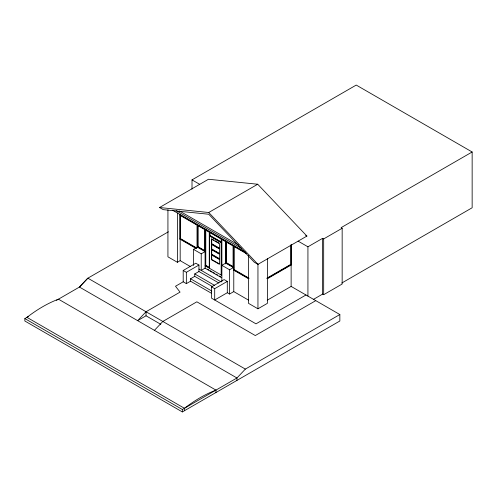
<?xml version="1.0" encoding="UTF-8"?>
<svg xmlns="http://www.w3.org/2000/svg" width="497" height="497" viewBox="0 0 497 497"><rect width="100%" height="100%" fill="white"/><g stroke="black" fill="none" stroke-linecap="round" stroke-linejoin="round"><path stroke-width="0.75" d="M211.548 293.323L190.55 281.203L186.35 283.625L183.2 281.805L175.497 286.253L180.051 292.112L146.031 311.756L137.632 320.646L146.031 315.794L160.811 324.33M154.43 330.343L162.83 321.453L196.849 301.809L255.296 335.556L315.781 300.642M339.849 314.539L245.35 369.097L236.951 377.987L182.349 409.509L24.85 318.577L24.85 321.006L182.349 411.932L339.849 321.006L339.849 314.539L291.13 286.409L267.256 300.194M192.01 189.121L192.01 179.877L356.231 85.068L472.15 151.989L472.15 207.765L341.781 283.029M159.531 207.522L208.485 179.255L257.707 184.232L306.904 236.075L257.949 264.342L254.278 262.223L208.746 214.244L163.202 209.641L159.531 207.522L208.746 212.492L257.707 184.232M196.079 248.425L179.877 239.069L179.877 214.822L180.225 214.617M24.85 318.577L28.292 316.595M56.441 300.343L79.452 287.055L87.863 278.171L168.402 231.801M197.725 224.719L197.371 224.924L197.371 247.152L205.075 251.594M204.783 251.022L197.725 246.947L197.725 225.526L198.073 225.327L198.073 246.748L193.526 249.376L193.526 265.528M179.877 239.069L180.573 238.666L196.7 247.978M197.725 225.526L204.727 229.571L205.423 229.167M205.777 229.365L205.423 229.571L205.423 265.945M209.622 232.397L209.976 232.198L209.976 235.429L221.525 242.101L221.171 242.3L209.622 235.634L209.976 235.429M211.374 239.069L219.425 243.716L219.425 248.568L211.374 243.915L211.374 239.069L211.722 238.864L211.722 243.716L219.102 247.978M167.93 209.833L167.93 256.825L177.379 262.279L180.181 260.664L190.575 266.665M211.374 243.915L211.722 243.716M211.374 244.319L219.425 248.972L219.425 253.818L211.374 249.171L211.374 244.319L211.722 244.12L211.722 248.972L219.102 253.228M221.525 238.864L221.171 239.069L221.171 275.04M193.526 249.376L201.223 253.818L205.423 251.395M211.374 249.171L211.722 248.972M225.725 240.89L225.371 241.088L225.371 263.913M219.425 259.074L211.374 254.427L211.374 249.575L211.722 249.376L211.722 254.222L219.102 258.483M226.073 241.088L225.725 241.293L225.725 263.112L233.422 267.56M233.13 266.988L226.073 262.913L226.073 241.896L226.421 241.697L226.421 262.708L233.422 266.752L233.074 266.951L233.074 245.94L233.776 245.537M183.2 281.805L183.2 270.492L195.799 263.217L198.949 265.038L198.949 271.499L218.842 282.986M211.374 254.427L211.722 254.222M211.374 249.575L219.425 254.222L219.425 264.329L211.374 259.683L211.374 254.831L211.722 254.626L211.722 259.477L219.102 263.739M183.2 270.492L186.35 272.306L198.949 265.038M211.374 259.683L211.722 259.477M225.371 241.492L205.423 229.974L205.777 229.776L205.777 265.336L205.075 265.74L221.525 275.239L221.525 239.268L221.873 239.069L221.873 281.538M212.654 286.688L194.749 276.351L194.749 273.928L198.949 271.499M205.423 267.964L201.223 270.387L201.223 253.818M190.55 281.203L190.55 278.774L194.749 276.351M225.725 263.112L221.873 265.336L229.577 269.784L233.776 267.361M226.073 262.913L226.421 262.708M233.422 245.735L233.422 269.983L234.124 269.579L248.91 278.115M305.978 294.982L255.998 323.839L211.548 298.175L211.548 286.856L224.147 279.581L227.297 281.401L227.297 292.721L214.698 299.995L214.698 288.676L227.297 281.401M298.132 241.144L307.929 246.804L322.628 238.318L323.677 238.92L342.16 228.253L342.16 284.023L323.677 294.696L322.628 294.087L313.278 299.486M472.15 151.989L341.11 227.645L342.16 228.253M227.297 292.721L229.577 294.031L233.776 291.609L248.68 300.213M266.939 278.146L290.782 264.385L291.478 264.789L291.478 244.754M266.982 278.525L291.13 264.584M267.336 278.73L291.478 264.789M248.475 255.564L248.475 303.325L257.949 308.799L267.398 303.344L267.398 258.657M305.705 235.385L306.904 236.075M192.01 179.877L199.707 184.325M179.554 210.995L238.423 244.984M176.149 210.647L241.71 248.5M172.726 210.287L245.443 252.271M179.877 214.822L245.549 252.737M180.225 215.425L197.023 225.122L197.023 247.81M226.073 241.896L233.074 245.94M246.543 253.712L233.776 246.344L233.776 291.609M209.622 236.038L221.171 242.704M212.393 239.256L213.735 240.026M215.077 240.803L219.102 243.126M269.368 277.152L269.716 277.351M198.073 246.748L205.075 250.786L204.727 250.991L204.727 229.571M211.374 254.831L219.425 259.477M180.225 238.864L196.352 248.177M233.776 269.784L248.947 278.544M233.422 269.983L248.593 278.742M205.777 265.336L209.622 267.56M205.423 265.541L209.274 267.765L209.274 232.198L209.622 231.993L209.622 268.368M207.423 269.119L208.752 269.89M210.088 270.654L212.082 271.809M213.418 272.58L214.747 273.35M216.083 274.12L217.413 274.884M219.413 276.04L220.743 276.81M221.724 277.78L205.075 268.169L205.075 229.365M198.949 269.076L221.208 281.929M194.749 273.928L214.642 285.415M211.548 286.856L214.698 288.676M190.55 278.774L211.772 291.025M245.35 369.097L87.851 278.165L79.452 287.055L236.951 377.987L236.951 380.41M215.953 390.114L58.447 299.182A131.829 76.109 -60 0 0 26.95 317.366L184.449 408.298A131.829 76.109 -60 0 1 215.953 390.114L215.953 392.537M208.746 212.492L257.949 264.342M323.677 238.92L323.677 294.696M322.628 238.318L322.628 294.087M307.929 246.804L307.929 296.106M291.13 244.586L291.13 286.409M290.782 245.151L290.782 264.385M257.949 264.112L257.949 308.799M234.124 246.139L234.124 269.579M229.577 269.784L229.577 294.031M186.35 272.306L186.35 283.625M184.449 408.298L184.449 410.721M182.349 409.509L182.349 411.932M180.573 215.226L180.573 238.666M180.181 215.213L180.181 260.664M177.379 212.977L177.379 262.279M146.031 311.756L146.031 315.794"/></g></svg>
